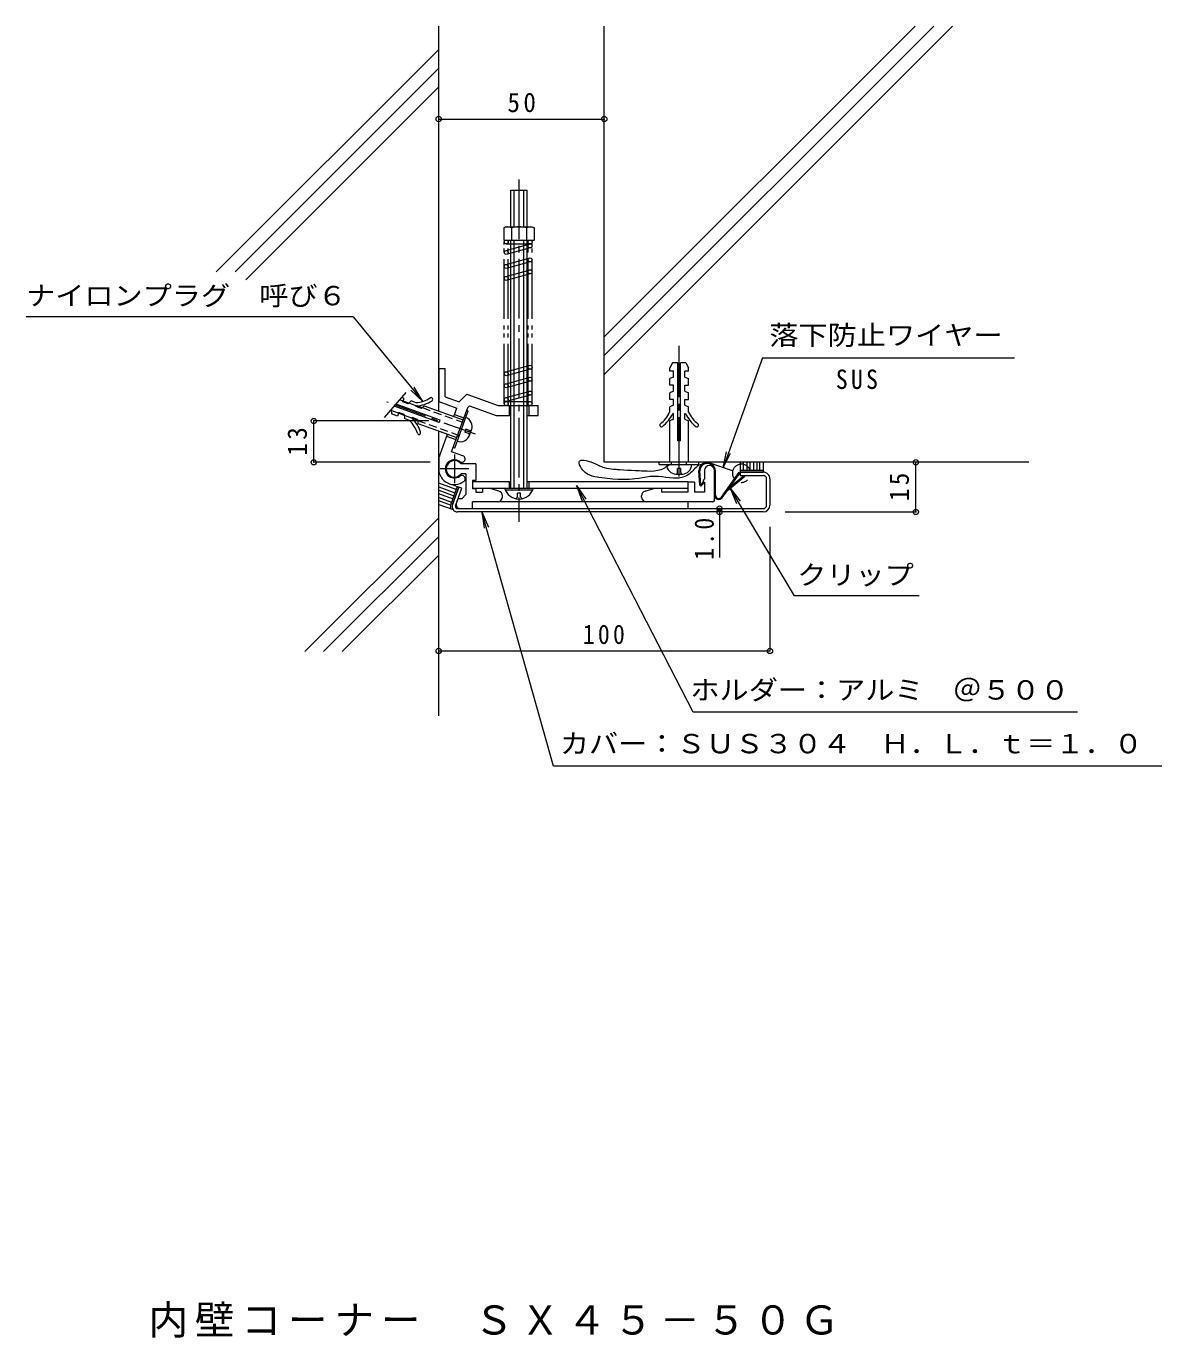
# Model space of a CAD drawing. Units: millimetres, scale not verified. Extents: x -181 to 162, y -269 to 127.
import ezdxf
from ezdxf.enums import TextEntityAlignment as Align

# ---------------------------------------------------------------- set-up
doc = ezdxf.new("R2010")
doc.units = ezdxf.units.MM
doc.header["$LTSCALE"] = 2
doc.header["$PDMODE"] = 32
doc.header["$PDSIZE"] = 1.6
for name, pattern in [('CHAIN1', [8, 5, -1, 1, -1]), ('CHAIN2', [12, 9, -1, 1, -1]), ('DASHED1', [1.8, 1.2, -0.6]), ('DOUBLE_CHAIN1', [8.8, 5, -1, 0.6, -0.6, 0.6, -1]), ('DOUBLE_CHAIN2', [12.8, 9, -1, 0.6, -0.6, 0.6, -1])]:
    doc.linetypes.add(name, pattern=pattern)
for name, color, linetype, lineweight in [('D-0', 2, 'Continuous', 9), ('D-1', 2, 'Continuous', 9), ('D-2', 4, 'Continuous', 9), ('D-3', 6, 'Continuous', 5), ('D-4', 7, 'Continuous', 9), ('D-5', 7, 'Continuous', 9)]:
    doc.layers.add(name, color=color, linetype=linetype, lineweight=lineweight)
doc.layers.add('D-6', color=3, linetype='Continuous')
doc.styles.add('ＭＳ ゴシック', font='')
doc.styles.get('ＭＳ ゴシック').set_extended_font_data('MS Gothic')

msp = doc.modelspace()

# ---------------------------------------------------------------- linework, layer by layer
at = {"layer": 'D-0', "color": 7, "linetype": 'CHAIN2'}
msp.add_line((16.118, -8.714), (16.118, 30.78), dxfattribs=at)
at = {"layer": 'D-0'}
for p, q in [((14.115, 25.619), (13.265, 24.119)), ((15.715, 25.619), (14.115, 25.619)), ((18.115, 25.619), (16.515, 25.619)), ((16.515, 2.119), (16.515, 25.619)), ((18.115, 25.619), (18.965, 24.119)), ((18.965, 23.119), (18.965, 24.119)), ((14.365, 21.369), (13.265, 20.869)), ((13.265, 18.869), (13.265, 20.869)), ((14.365, 21.369), (14.365, 23.119)), ((18.965, 23.119), (17.865, 23.119)), ((17.865, 21.369), (17.865, 23.119)), ((17.865, 21.369), (18.965, 20.869)), ((18.965, 18.869), (18.965, 20.869)), ((14.365, 18.869), (13.265, 18.869)), ((14.365, 17.119), (13.265, 16.619)), ((14.365, 17.119), (14.365, 18.869)), ((17.865, 18.869), (18.965, 18.869)), ((17.865, 17.119), (17.865, 18.869)), ((17.865, 17.119), (18.965, 16.619)), ((14.365, 12.869), (13.265, 12.369)), ((13.265, 10.773), (13.265, 12.369)), ((14.365, 12.869), (14.365, 14.619)), ((17.865, 12.869), (17.865, 14.619)), ((17.865, 12.869), (18.965, 12.369)), ((18.965, 10.773), (18.965, 12.369)), ((14.365, 8.619), (13.265, 8.119)), ((13.265, -4.381), (13.265, 8.119)), ((14.365, 10.369), (14.165, 10.369)), ((14.365, 8.619), (14.365, 10.369)), ((17.865, 8.619), (17.865, 10.369)), ((17.865, 10.369), (18.065, 10.369)), ((17.865, 8.619), (18.965, 8.119)), ((18.965, -4.381), (18.965, 8.119)), ((18.965, -4.381), (13.265, -4.381))]:
    msp.add_line(p, q, dxfattribs=at)
at = {"layer": 'D-0', "color": 7, "linetype": 'CHAIN1'}
msp.add_line((32.236, -6.973), (24.874, -4.424), dxfattribs=at)
at = {"layer": 'D-0', "color": 3}
for p, q in [((34.518, -7.373), (34.518, -8.373)), ((34.518, -7.373), (41.518, -7.373)), ((-52.356, -17.159), (-50.425, -11.855)), ((-49.486, -12.198), (-50.425, -11.855)), ((34.518, -8.373), (41.518, -8.373)), ((42.518, -17.373), (42.518, -9.373)), ((43.518, -9.373), (43.518, -17.373)), ((-51.416, -17.501), (-49.486, -12.198)), ((-50.805, -18.373), (41.518, -18.373)), ((41.518, -19.373), (-50.805, -19.373))]:
    msp.add_line(p, q, dxfattribs=at)
at = {"layer": 'D-0'}
for points in [[(14.365, 23.119), (13.265, 23.119), (13.265, 24.119)], [(16.515, 2.119), (15.715, 2.119), (15.715, 25.619)], [(14.365, 14.619), (13.265, 14.619), (13.265, 16.619)], [(17.865, 14.619), (18.965, 14.619), (18.965, 16.619)]]:
    msp.add_lwpolyline(points, dxfattribs=at)
at = {"layer": 'D-0', "color": 7, "linetype": 'CHAIN1'}
for points in [[(-3.914, -9.44), (-5.567, -9.266), (-7.207, -9.06), (-8.151, -8.933), (-8.602, -8.871), (-9.374, -8.745), (-10.134, -8.571), (-10.878, -8.317), (-11.602, -7.952), (-12.301, -7.446), (-12.693, -7.075), (-12.95, -6.791), (-13.364, -6.256), (-13.715, -5.694), (-13.974, -5.144), (-14.11, -4.644), (-14.093, -4.231), (-14.001, -4.046), (-13.862, -3.921), (-13.515, -3.789), (-13.058, -3.75), (-12.526, -3.787), (-11.952, -3.883), (-11.37, -4.022), (-11.041, -4.115), (-10.571, -4.267), (-9.827, -4.551), (-9.149, -4.851), (-8.514, -5.152), (-7.899, -5.441), (-7.281, -5.702), (-6.912, -5.836), (-6.532, -5.953), (-5.85, -6.121), (-5.142, -6.252), (-4.415, -6.353), (-3.677, -6.431), (-2.935, -6.492), (-2.507, -6.524), (-1.809, -6.572)], [(24.874, -4.424), (24.521, -4.513), (23.918, -4.674), (23.325, -4.851), (22.751, -5.057), (22.203, -5.3), (21.688, -5.593), (21.407, -5.79), (21.204, -5.953), (20.869, -6.259), (20.546, -6.584), (20.228, -6.919), (19.906, -7.253), (19.571, -7.572), (19.368, -7.748), (19.095, -7.958), (18.595, -8.282), (18.063, -8.555), (17.508, -8.78), (16.934, -8.957), (16.35, -9.086), (16.008, -9.14), (15.373, -9.199), (14.277, -9.2), (13.18, -9.107), (12.085, -8.964), (10.99, -8.812), (9.896, -8.694), (9.263, -8.658), (8.583, -8.654), (7.411, -8.723), (6.24, -8.861), (5.069, -9.04), (3.896, -9.231), (2.72, -9.403), (2.036, -9.484), (1.074, -9.562), (-0.588, -9.609), (-2.252, -9.561), (-3.914, -9.44)], [(-1.809, -6.572), (-0.622, -6.648), (0.555, -6.716), (1.728, -6.78), (2.904, -6.84), (4.092, -6.901), (4.789, -6.937), (5.409, -6.969), (6.484, -7.011), (7.557, -7.016), (8.615, -6.955), (9.647, -6.804), (10.638, -6.537), (11.19, -6.318), (11.408, -6.214), (11.776, -6.019), (12.136, -5.804), (12.491, -5.574), (12.843, -5.333), (13.191, -5.086), (13.393, -4.941)]]:
    msp.add_lwpolyline(points, dxfattribs=at)
at = {"layer": 'D-0'}
for centre, radius, start, end in [((5.015, 14.404), 9, 307.07018, 336.20253), ((5.015, 14.404), 10, 307.07018, 336.20253), ((27.215, 14.404), 10, 203.79742, 232.92982), ((27.215, 14.404), 9, 203.79742, 232.92982), ((10.742, 6.824), 0.5, 127.07008, 307.07036), ((21.488, 6.824), 0.5, 232.92963, 52.92992)]:
    msp.add_arc(centre, radius, start, end, dxfattribs=at)
at = {"layer": 'D-0', "color": 7, "linetype": 'CHAIN1'}
msp.add_arc((34.922, -7.707), 2.738, 17.72954, 345.92445, dxfattribs=at)
at = {"layer": 'D-0', "color": 3}
for centre, radius, start, end in [((41.518, -9.373), 2, 359.99997, 90.00002), ((41.518, -9.373), 1, 359.99997, 90.00002), ((-50.805, -17.723), 1.65, 160, 270), ((-50.805, -17.723), 0.65, 160, 270), ((41.518, -17.373), 1, 270, 359.99998), ((41.518, -17.373), 2, 270, 359.99998)]:
    msp.add_arc(centre, radius, start, end, dxfattribs=at)
at = {"layer": 'D-1', "linetype": 'CHAIN2'}
msp.add_line((-32.233, 81.012), (-32.233, -22.383), dxfattribs=at)
at = {"layer": 'D-1'}
for p, q in [((-33.733, 66.737), (-33.733, 77.827)), ((-30.733, 66.737), (-30.733, 77.827)), ((-29.733, 66.737), (-29.733, 77.827)), ((-36.183, 66.737), (-36.833, 66.362)), ((-34.524, 66.362), (-34.524, 62.737)), ((-29.943, 66.362), (-29.943, 62.737)), ((-27.633, 66.362), (-27.633, 62.737)), ((-34.733, -12.173), (-34.733, 62.737)), ((-33.733, -12.173), (-33.733, 62.737)), ((-30.733, -12.173), (-30.733, 62.737)), ((-29.733, -12.173), (-29.733, 62.737)), ((-56.483, 23.941), (-56.483, 13.941)), ((-56.483, 23.941), (-54.483, 23.941)), ((-54.483, 15.342), (-54.483, 23.941)), ((-56.306, 7.598), (-69.918, 12.552)), ((-66.94, 14.927), (-67.641, 15.182)), ((-67.317, 13.894), (-66.94, 14.927)), ((-65.672, 13.295), (-67.317, 13.894)), ((-65.518, 13.452), (-67.248, 14.081)), ((-65.672, 13.295), (-64.826, 14.158)), ((-63.326, 13.612), (-64.826, 14.158)), ((-61.448, 12.077), (-63.014, 12.647)), ((-61.679, 11.841), (-60.832, 12.704)), ((-60.832, 12.704), (-49.086, 8.429)), ((-56.483, 13.941), (-50.999, 11.945)), ((-52.584, -1.181), (-47.723, 12.173)), ((-51.905, 9.455), (-50.999, 11.945)), ((-38.555, 12.737), (-34.733, 12.737)), ((-35.233, 12.737), (-35.233, 9.737)), ((-29.733, 12.737), (-26.483, 12.737)), ((-29.233, 12.737), (-29.233, 9.737)), ((-26.483, 9.737), (-26.483, 12.737)), ((-70.863, 11.46), (-70.769, 10.255)), ((-68.89, 9.571), (-70.769, 10.255)), ((-68.514, 10.605), (-68.89, 9.571)), ((-66.852, 9.787), (-68.582, 10.417)), ((-66.869, 10.006), (-68.514, 10.605)), ((-66.869, 10.006), (-66.776, 8.801)), ((-65.275, 8.255), (-66.776, 8.801)), ((-64.52, 9.151), (-64.588, 8.963)), ((-62.876, 8.553), (-64.52, 9.151)), ((-62.85, 8.224), (-64.416, 8.794)), ((-51.683, 10.066), (-48.864, 9.04)), ((-39.084, 9.737), (-34.733, 9.737)), ((-29.733, 9.737), (-26.483, 9.737)), ((-56.483, -3.123), (-53.855, 4.099)), ((-48.829, 7.673), (-49.299, 7.844)), ((-47.174, 3.742), (-46.558, 5.433)), ((-54.077, 3.488), (-51.258, 2.462)), ((-51.651, -0.08), (-52.121, 0.091)), ((-50.369, 3.444), (-50.838, 3.615)), ((-56.483, -3.123), (-56.483, -6.373)), ((-49.141, -2.434), (-52.584, -1.181)), ((-45.233, -4.873), (-49.733, -4.873)), ((-48.233, -7.873), (-49.733, -7.873)), ((-48.233, -7.873), (-48.233, -14.13)), ((10.096, -5.037), (10.096, -4.381)), ((10.096, -5.037), (22.096, -5.037)), ((13.846, -5.037), (13.846, -4.381)), ((18.346, -5.037), (18.346, -4.381)), ((22.096, -5.037), (22.096, -4.381)), ((23.767, -6.873), (23.767, -9.373)), ((26.767, -15.873), (26.767, -6.873)), ((-46.233, -10.173), (-34.733, -10.173)), ((-35.233, -10.173), (-35.233, -12.173)), ((-29.733, -10.173), (18.767, -10.173)), ((-29.233, -10.173), (-29.233, -12.173)), ((15.218, -7.937), (17.018, -7.937)), ((18.767, -10.173), (18.767, -13.373)), ((20.767, -10.373), (18.767, -10.373)), ((20.767, -10.373), (20.767, -13.373)), ((23.411, -10.084), (23.767, -9.373)), ((23.59, -10.373), (23.767, -10.373)), ((23.767, -10.373), (23.767, -13.373)), ((-51.233, -17.073), (-50.615, -15.373)), ((-49.476, -15.373), (-50.615, -15.373)), ((-48.233, -14.13), (-49.476, -15.373)), ((-46.233, -12.173), (18.767, -12.173)), ((-45.233, -12.423), (-46.233, -12.423)), ((-45.233, -12.423), (-45.233, -13.373)), ((-45.233, -13.373), (-43.247, -13.373)), ((-43.247, -12.173), (-43.247, -13.373)), ((-38.318, -13.054), (-41.27, -12.173)), ((-37.247, -14.873), (-37.247, -14.491)), ((-36.4, -12.673), (-28.067, -12.673)), ((4.767, -14.873), (4.767, -14.491)), ((5.838, -13.054), (8.79, -12.173)), ((10.767, -12.173), (10.767, -13.373)), ((18.767, -13.373), (10.767, -13.373)), ((23.767, -13.373), (20.767, -13.373)), ((-49.933, -18.373), (18.767, -18.373)), ((26.267, -16.373), (-46.233, -16.373)), ((-46.233, -18.373), (-46.233, -16.373)), ((18.767, -16.373), (18.767, -18.373))]:
    msp.add_line(p, q, dxfattribs=at)
at = {"layer": 'D-1', "linetype": 'DOUBLE_CHAIN1'}
msp.add_line((-72.856, 9.157), (-66.251, 16.788), dxfattribs=at)
at = {"layer": 'D-1', "linetype": 'CHAIN1'}
for p, q in [((-45.412, 4.059), (-72.14, 13.787)), ((-51.733, -2.026), (-51.733, -10.72)), ((-47.387, -6.373), (-56.08, -6.373))]:
    msp.add_line(p, q, dxfattribs=at)
at = {"layer": 'D-1', "linetype": 'DASHED1'}
for p, q in [((-67.248, 14.081), (-68.271, 14.454)), ((-63.255, 12.628), (-65.518, 13.452)), ((-48.89, 7.506), (-61.448, 12.077)), ((-68.582, 10.417), (-70.846, 11.241)), ((-64.588, 8.963), (-66.852, 9.787)), ((-50.292, 3.653), (-62.85, 8.224)), ((-48.232, 5.613), (-48.572, 4.681)), ((-47.491, 4.288), (-48.572, 4.681)), ((-47.152, 5.219), (-48.232, 5.613)), ((16.614, -6.303), (15.623, -6.303)), ((15.623, -7.453), (15.623, -6.303)), ((16.614, -7.453), (16.614, -6.303)), ((-31.738, -13.697), (-32.729, -13.697)), ((-32.729, -14.847), (-32.729, -13.697)), ((-31.738, -14.847), (-31.738, -13.697))]:
    msp.add_line(p, q, dxfattribs=at)
at = {"layer": 'D-1'}
for points in [[(-34.733, 66.737), (-34.733, 77.827), (-29.733, 77.827)], [(-36.833, 66.362), (-36.833, 62.737), (-27.633, 62.737)], [(-36.183, 66.737), (-28.283, 66.737), (-27.633, 66.362)], [(-54.483, 15.342), (-50.315, 13.824), (-47.974, 16.165), (-38.555, 12.737)], [(-56.306, 7.598), (-56.032, 8.35), (-69.357, 13.2)], [(-61.679, 11.841), (-63.323, 12.44), (-63.255, 12.628)], [(-47.723, 12.173), (-47.204, 12.692), (-39.084, 9.737)], [(-62.876, 8.553), (-62.782, 7.348), (-51.036, 3.073)], [(-51.651, -0.08), (-47.547, 11.197), (-48.017, 11.368)], [(-45.233, -4.873), (-45.233, -9.923), (-46.233, -9.923), (-46.233, -12.423)]]:
    msp.add_lwpolyline(points, dxfattribs=at)
for centre, radius, start, end in [((-35.679, 64.773), 1.964, 53.99091, 126.00906), ((-32.233, 59.559), 7.178, 71.39072, 108.60928), ((-28.788, 64.773), 1.964, 53.99113, 126.00887), ((-63.917, 22.606), 9, 273.79745, 302.92981), ((-63.917, 22.606), 10, 273.79745, 302.92981), ((-58.753, 14.632), 0.5, 302.92963, 122.9299), ((-71.51, 1.745), 9, 17.07016, 46.20251), ((-71.51, 1.745), 10, 17.07016, 46.20251), ((-49.283, 6.425), 2.9, 339.99998, 69.99998), ((-62.428, 4.534), 0.5, 197.07007, 17.07034), ((-49.899, 4.734), 2.9, 249.99998, 339.99998), ((-51.733, -6.373), 2.75, 53.11603, 306.88397), ((-51.733, -6.373), 2.5, 36.87024, 323.13033), ((-49.483, -3.374), 1, 233.11566, 70.00063), ((-51.733, -6.373), 4.75, 180, 306.88397), ((15.218, -5.037), 2.9, 179.99998, 269.99998), ((17.018, -5.037), 2.9, 269.99998, 359.99998), ((25.267, -6.873), 1.5, 0, 180), ((-49.483, -9.372), 1, 306.88434, 126.88434), ((23.59, -10.173), 0.2, 153.43494, 270), ((-38.747, -14.873), 1.5, 270, 0), ((-38.747, -14.491), 1.5, 0, 73.39296), ((-32.233, -10.973), 4.5, 195.46597, 344.53403), ((6.267, -14.491), 1.5, 106.60704, 180), ((6.267, -14.873), 1.5, 180, 270), ((-49.933, -17.073), 1.3, 179.99889, 270), ((26.267, -15.873), 0.5, 270, 0)]:
    msp.add_arc(centre, radius, start, end, dxfattribs=at)
at = {"layer": 'D-1', "linetype": 'DASHED1'}
for centre, start, end in [((-47.662, 3.818), 325.58549, 69.99998), ((-46.981, 5.689), 249.99998, 354.41447), ((15.123, -7.453), 255.58549, 359.99998), ((17.114, -7.453), 179.99998, 284.41447), ((-33.229, -14.847), 255.58551, 0), ((-31.238, -14.847), 180, 284.41449)]:
    msp.add_arc(centre, 0.5, start, end, dxfattribs=at)
at = {"layer": 'D-2', "linetype": 'DOUBLE_CHAIN2'}
for p, q in [((-36.683, 13.337), (-36.683, 62.137)), ((-35.483, 13.337), (-35.483, 62.137)), ((-29.483, 13.337), (-29.483, 62.137)), ((-28.283, 13.337), (-28.283, 62.137))]:
    msp.add_line(p, q, dxfattribs=at)
at = {"layer": 'D-2'}
for p, q in [((-36.083, 62.737), (-28.883, 62.737)), ((-36.083, 61.537), (-28.883, 61.537)), ((-36.083, 59.563), (-28.883, 61.537)), ((-28.883, 60.337), (-36.083, 58.364)), ((-36.083, 55.359), (-28.883, 57.332)), ((-28.883, 56.132), (-36.083, 54.159)), ((-36.083, 51.757), (-28.883, 53.73)), ((-28.883, 52.53), (-36.083, 50.557)), ((-36.083, 22.941), (-28.883, 24.914)), ((-28.883, 23.714), (-36.083, 21.741)), ((-36.083, 19.339), (-28.883, 21.312)), ((-28.883, 20.112), (-36.083, 18.139)), ((-36.083, 15.137), (-28.883, 17.11)), ((-28.883, 15.91), (-36.083, 13.937)), ((-36.083, 13.937), (-28.883, 13.937)), ((-36.083, 12.737), (-28.883, 12.737)), ((34.518, -4.373), (34.518, -7.373)), ((41.518, -6.873), (34.518, -6.873)), ((41.518, -7.373), (34.518, -7.373)), ((35.518, -6.873), (35.518, -4.373)), ((36.518, -4.373), (36.518, -6.873)), ((37.519, -6.873), (37.519, -4.373)), ((38.518, -4.373), (38.518, -6.873)), ((39.518, -4.373), (39.518, -6.873)), ((40.519, -6.873), (40.519, -4.373)), ((41.518, -4.373), (41.518, -7.373)), ((-51.237, -12.624), (-56.483, -10.715)), ((-56.483, -11.779), (-51.579, -13.564)), ((-50.895, -11.685), (-52.826, -16.988)), ((-52.452, -11.118), (-50.425, -11.855)), ((-50.425, -11.856), (-52.356, -17.159)), ((-56.483, -12.843), (-51.921, -14.504)), ((-52.263, -15.443), (-56.483, -13.907)), ((-56.483, -14.971), (-52.605, -16.383)), ((-52.947, -17.323), (-56.483, -16.036)), ((-56.483, -17.1), (-52.152, -18.676))]:
    msp.add_line(p, q, dxfattribs=at)
at = {"layer": 'D-2', "color": 5, "lineweight": 5}
for p, q in [((22.366, -11.259), (22.067, -6.996)), ((22.665, -11.238), (22.367, -6.975)), ((26.767, -14.295), (26.767, -6.873)), ((27.067, -14.317), (27.067, -6.973)), ((29.125, -15.072), (34.518, -7.521)), ((22.665, -11.238), (23.502, -10.276)), ((22.891, -11.435), (23.728, -10.472)), ((23.502, -10.276), (23.728, -10.472)), ((30.706, -12.858), (35.956, -8.606))]:
    msp.add_line(p, q, dxfattribs=at)
for points in [[(28.88, -14.898), (34.274, -7.346), (34.518, -7.521)], [(31.361, -11.942), (35.767, -8.373), (35.956, -8.606)]]:
    msp.add_lwpolyline(points, dxfattribs=at)
at = {"layer": 'D-2'}
for centre in [(-36.083, 62.137), (-36.083, 58.964), (-28.883, 62.137), (-28.883, 60.937), (-28.883, 56.732), (-36.083, 54.759), (-36.083, 51.157), (-28.883, 53.13), (-28.883, 24.314), (-36.083, 22.341), (-28.883, 20.712), (-36.083, 18.739), (-28.883, 16.51), (-36.083, 14.537), (-36.083, 13.337), (-28.883, 13.337)]:
    msp.add_circle(centre, 0.6, dxfattribs=at)
at = {"layer": 'D-2', "color": 5, "lineweight": 5}
for centre, radius, start, end in [((24.567, -6.973), 2.5, 0, 180.28502), ((24.567, -6.973), 2.2, 0, 180.06064), ((22.665, -11.238), 0.3, 183.99998, 319), ((28.067, -14.317), 1.3, 180, 324.46278), ((28.067, -14.317), 1, 180, 324.46278)]:
    msp.add_arc(centre, radius, start, end, dxfattribs=at)
at = {"layer": 'D-2'}
for radius, end in [(2.15, 199.11115), (1.65, 215.28223)]:
    msp.add_arc((-50.805, -17.723), radius, 160, end, dxfattribs=at)
at = {"layer": 'D-3'}
for p, q in [((-56.483, 11.121), (-56.483, 127.287)), ((-6.483, -4.373), (-6.483, 127.287)), ((-6.483, 33.485), (87.318, 127.287)), ((-6.483, 27.828), (92.975, 127.287)), ((-6.483, 22.171), (98.632, 127.287)), ((-123.619, 53.161), (-56.483, 120.296)), ((-117.962, 53.161), (-56.483, 114.639)), ((-114.736, 50.729), (-56.483, 108.982)), ((-56.483, -80.963), (-56.483, 5.055)), ((121.662, -4.373), (-6.483, -4.373)), ((-96.909, -61.551), (-56.483, -21.126)), ((-91.252, -61.551), (-56.483, -26.782)), ((-85.595, -61.551), (-56.483, -32.439))]:
    msp.add_line(p, q, dxfattribs=at)
at = {"layer": 'D-4'}
for p, q in [((-82.289, 39.555), (-180.99, 39.555)), ((41.303, 27.166), (117.307, 27.166)), ((-61.216, 14.021), (-63.868, 18.259)), ((29.362, -6.088), (31.652, -1.643)), ((-14.896, -11.429), (-13.204, -16.133)), ((31.466, -12.242), (33.458, -16.828)), ((-43.413, -19.373), (-42.699, -24.322)), ((161.809, -96.142), (-21.822, -96.142))]:
    msp.add_line(p, q, dxfattribs=at)
for points in [[(-82.289, 39.555), (-61.216, 14.021), (-64.875, 17.429)], [(41.303, 27.166), (29.362, -6.088), (30.423, -1.202)], [(136.348, -79.855), (20.395, -79.855), (-14.896, -11.429), (-12.044, -15.535)], [(88.528, -44.751), (50.982, -44.751), (31.466, -12.242), (34.577, -16.156)], [(-21.822, -96.142), (-43.413, -19.373), (-41.442, -23.968)]]:
    msp.add_lwpolyline(points, dxfattribs=at)
at = {"layer": 'D-5'}
for p, q in [((-56.483, 99.266), (-6.483, 99.266)), ((-59.484, 8.088), (-94.181, 8.088)), ((-94.181, -4.373), (-94.181, 8.088)), ((-59.05, -4.373), (-94.181, -4.373)), ((28.291, -18.373), (28.291, -33.133)), ((43.518, -23.922), (43.518, -61.345)), ((-56.483, -61.345), (43.518, -61.345))]:
    msp.add_line(p, q, dxfattribs=at)
msp.add_lwpolyline([(48.103, -19.373), (87.56, -19.373), (87.56, -4.373)], dxfattribs=at)
for p in [(-56.483, 99.266), (-6.483, 99.266), (-94.181, 8.088), (-94.181, -4.373), (87.56, -4.373), (28.291, -18.373), (28.291, -19.373), (87.56, -19.373), (-56.483, -61.345), (43.518, -61.345)]:
    msp.add_point(p, dxfattribs=at)

# ---------------------------------------------------------------- texts
at = {"layer": 'D-4', "color": 2, "style": 'ＭＳ ゴシック', "width": 1.1}
for s, p in [('ナイロンプラグ\u3000呼び６', (-181.038, 41.25)), ('落下防止ワイヤー', (43.349, 29.315)), ('クリップ', (51.768, -43.099)), ('ホルダー：アルミ\u3000＠５００', (19.494, -77.808)), ('カバー：ＳＵＳ３０４\u3000Ｈ．Ｌ．ｔ＝１．０', (-19.906, -94.023))]:
    msp.add_text(s, height=5.865, dxfattribs=at).set_placement(p, align=Align.BOTTOM_LEFT)
at = {"layer": 'D-5', "color": 2, "char_height": 5.865, "attachment_point": 7, "style": 'ＭＳ ゴシック'}
for s, insert in [('\\T1.27;\\W0.95;50', (-35.733, 101.266)), ('\\T1.27;\\W0.9;SUS', (63.418, 17.661)), ('\\T1.27;\\W0.9;100', (-12.983, -59.345))]:
    msp.add_mtext(s, dxfattribs=dict(at, insert=insert))
at = {"layer": 'D-5', "color": 2, "char_height": 5.865, "attachment_point": 7, "rotation": 90, "style": 'ＭＳ ゴシック'}
for s, insert in [('\\T1.27;\\W0.95;13', (-96.181, -2.392)), ('\\T1.27;\\W0.95;15', (85.56, -16.123)), ('\\T1.27;\\W0.9;1.0', (26.67, -33.844))]:
    msp.add_mtext(s, dxfattribs=dict(at, insert=insert))
at = {"layer": 'D-6', "insert": (-144.143, -268.739), "char_height": 8.798, "attachment_point": 7, "style": 'ＭＳ ゴシック'}
msp.add_mtext('\\T1.17;内壁コーナー\u3000ＳＸ４５－５０Ｇ', dxfattribs=at)

doc.saveas('drawing.dxf')
